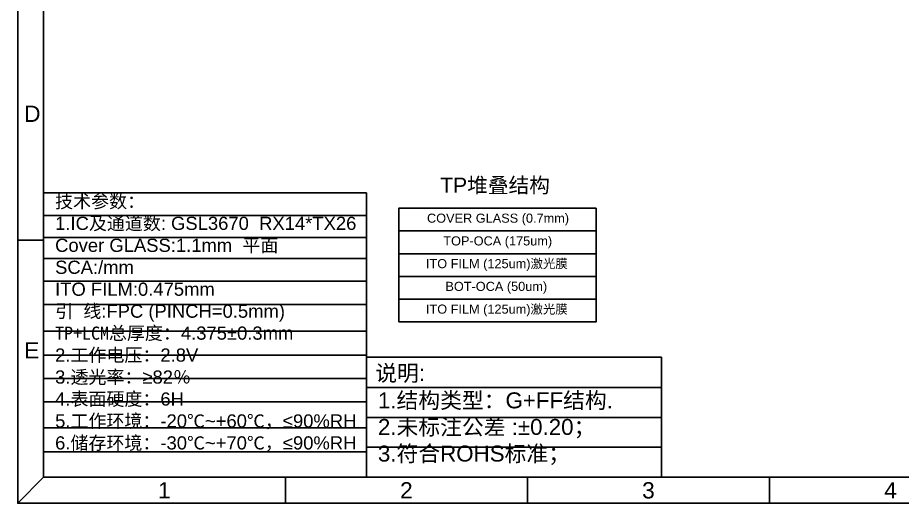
# Model space of a CAD drawing. Header units: millimetres. Extents: x 20905 to 43117, y -15595 to -5301.
# Drawn here: x 22085.1 to 22562.9, y -15421.9 to -15159.3 of the extents above; entities that cross this region are included whole.
import ezdxf

# ---------------------------------------------------------------- set-up
doc = ezdxf.new("R2010")
doc.units = ezdxf.units.MM
doc.header["$LTSCALE"] = 0.2
doc.layers.add('DIM', color=4, linetype='Continuous')
doc.layers.add('图形外框', color=7, linetype='Continuous')
doc.styles.add('宋体', font='arial.ttf')

msp = doc.modelspace()

# ---------------------------------------------------------------- linework, layer by layer
at = {"layer": '图形外框', "color": 0}
for p, q in [((22273.5668, -15342.9637), (22432.7926, -15342.9637)), ((22432.7926, -15342.9637), (22432.7926, -15407.844)), ((22273.5668, -15359.2765), (22432.7926, -15359.2765)), ((22273.5668, -15375.5892), (22432.7926, -15375.5892)), ((22273.5668, -15391.5312), (22432.7926, -15391.5312))]:
    msp.add_line(p, q, dxfattribs=at)
at = {"layer": '图形外框'}
for points in [[(22085.1307, -14753.119), (22085.1307, -15421.9241), (23059.3911, -15421.9241), (23059.3911, -14753.119)], [(22098.9975, -14767.1991), (22098.9975, -15407.844), (23045.5244, -15407.844), (23045.5244, -14767.1991)]]:
    msp.add_lwpolyline(points, close=True, dxfattribs=at)
at = {"layer": '图形外框', "color": 0}
for points in [[(22098.9975, -15254.0123), (22273.5668, -15254.0123)], [(22273.5668, -15254.0123), (22273.5668, -15407.844)], [(22098.9975, -15266.2466), (22273.5668, -15266.2466)], [(22098.9975, -15278.1102), (22273.5668, -15278.1102)], [(22098.9975, -15289.6031), (22273.5668, -15289.6031)], [(22098.9975, -15301.8374), (22273.5668, -15301.8374)], [(22098.9975, -15314.4425), (22273.5668, -15314.4425)], [(22098.9975, -15328.9012), (22273.5668, -15328.9012)], [(22098.9975, -15341.877), (22273.5668, -15341.877)], [(22098.9975, -15354.4821), (22273.5668, -15354.4821)], [(22098.9975, -15367.0872), (22273.5668, -15367.0872)], [(22098.9975, -15381.1752), (22273.5668, -15381.1752)], [(22098.9975, -15394.151), (22273.5668, -15394.151)]]:
    msp.add_lwpolyline(points, dxfattribs=at)
for points in [[(22290.9809, -15274.6545), (22397.5142, -15274.6545), (22397.5142, -15262.3622), (22290.9809, -15262.3622)], [(22290.9809, -15286.9468), (22397.5142, -15286.9468), (22397.5142, -15274.6545), (22290.9809, -15274.6545)], [(22290.9809, -15299.2391), (22397.5142, -15299.2391), (22397.5142, -15286.9468), (22290.9809, -15286.9468)], [(22290.9809, -15311.5314), (22397.5142, -15311.5314), (22397.5142, -15299.2391), (22290.9809, -15299.2391)], [(22290.9809, -15323.8237), (22397.5142, -15323.8237), (22397.5142, -15311.5314), (22290.9809, -15311.5314)]]:
    msp.add_lwpolyline(points, close=True, dxfattribs=at)
at = {"layer": '图形外框'}
for points in [[(22098.9975, -15279.715), (22085.1307, -15279.715)], [(22098.9975, -15407.844), (22085.1307, -15421.9241)], [(22229.7414, -15407.844), (22229.7414, -15421.9241)], [(22360.4852, -15407.844), (22360.4852, -15421.9241)], [(22491.2291, -15407.844), (22491.2291, -15421.9241)]]:
    msp.add_lwpolyline(points, dxfattribs=at)

# ---------------------------------------------------------------- texts
at = {"layer": 'DIM', "insert": (22313.2546, -15245.8212), "char_height": 8.194867, "width": 71.286298, "attachment_point": 1, "style": '宋体'}
msp.add_mtext('TP{\\fSimHei|b0|i0|c134|p49;堆叠结构}', dxfattribs=at)
at = {"layer": '图形外框', "style": '宋体'}
for s, height, p in [('D', 8.8001, (22088.5974, -15215.6927)), ('E', 8.8001, (22088.5974, -15343.6035)), ('说明:', 8.62939, (22278.2615, -15355.8211)), ('1', 8.8001, (22160.9027, -15419.2841)), ('2', 8.8001, (22291.6466, -15419.2841)), ('3', 8.8001, (22422.3904, -15419.2841)), ('4', 8.8001, (22553.1343, -15419.2841))]:
    msp.add_text(s, height=height, dxfattribs=at).set_placement(p)
at = {"layer": '图形外框', "color": 7, "insert": (22105.3378, -15255.1067), "char_height": 7.1213568, "width": 602.478396, "attachment_point": 1, "style": '宋体'}
msp.add_mtext('{\\fSimSun|b0|i0|c134|p54;技术参数\\fSimHei|b0|i0|c134|p49;：}\\P{\\C0;1.IC\\fSimHei|b0|i0|c134|p49;及通道数\\fArial|b0|i0|c0|p34;: GSL3670  RX14*TX26  \\PCover GLASS:1.1mm  \\fSimHei|b0|i0|c134|p49;平面\\fArial|b0|i0|c0|p34;\\PSCA:/mm\\PITO \\C256;FILM\\C0;:0.475mm\\P\\fSimHei|b0|i0|c134|p49;引\\fArial|b0|i0|c0|p34;  \\fSimHei|b0|i0|c134|p49;线\\fArial|b0|i0|c0|p34;:FPC (PINCH=0.5mm)\\P\\fSimHei|b0|i0|c134|p49;TP+LCM总厚度：\\fArial|b0|i0|c0|p34;4.375%%P0.3mm\\P2.\\fSimHei|b0|i0|c134|p49;工作电压：\\fArial|b0|i0|c0|p34;2.8V\\P3.\\fSimHei|b0|i0|c134|p49;透光率：\\fArial|b0|i0|c0|p34;≥82\\fSimHei|b0|i0|c134|p49;％\\fArial|b0|i0|c0|p34;\\P4.\\fSimHei|b0|i0|c134|p49;表面硬度：\\fArial|b0|i0|c0|p34;6H\\P5.\\fSimHei|b0|i0|c134|p49;工作环境：\\fArial|b0|i0|c0|p34;-20\\fSimHei|b0|i0|c0|p49;℃\\fArial|b0|i0|c0|p34;~+60\\fSimHei|b0|i0|c0|p49;℃\\fSimHei|b0|i0|c134|p49;，\\fArial|b0|i0|c0|p34;≤90%RH\\P6.\\fSimHei|b0|i0|c134|p49;储存环境：\\fArial|b0|i0|c0|p34;-30\\fSimHei|b0|i0|c0|p49;℃\\fArial|b0|i0|c0|p34;~+70\\fSimHei|b0|i0|c0|p49;℃\\fSimHei|b0|i0|c134|p49;，\\fArial|b0|i0|c0|p34;≤90%RH}', dxfattribs=at)
at = {"layer": '图形外框', "color": 6, "insert": (22306.2112, -15265.2868), "char_height": 4.91692, "width": 80.690854, "attachment_point": 1, "style": '宋体'}
msp.add_mtext('COVER GLASS (0.7mm)', dxfattribs=at)
at = {"layer": '图形外框', "color": 1, "char_height": 4.91692, "width": 68.371259, "attachment_point": 1, "style": '宋体'}
for s, insert in [('TOP-OCA (175um)', (22315.0102, -15277.5791)), ('BOT-OCA (50um)', (22316.1445, -15302.1637))]:
    msp.add_mtext(s, dxfattribs=dict(at, insert=insert))
at = {"layer": '图形外框', "attachment_point": 1, "style": '宋体'}
for s, insert, char_height, width in [(' ITO FILM (125um){\\fSimHei|b0|i0|c134|p49;激光膜}', (22303.7264, -15289.8714), 4.91692, 80.735944), (' ITO FILM (125um){\\fSimHei|b0|i0|c134|p49;激光膜}', (22303.7264, -15314.456), 4.91692, 80.735944), ('1.{\\fSimHei|b0|i0|c134|p49;结构类型：\\fArial|b0|i0|c0|p34;\\C0;G+FF\\fSimSun|b0|i0|c134|p34;\\C256;结构}.\\P2.{\\fSimHei|b0|i0|c134|p49;未标注公差} :%%P0.20{\\fSimHei|b0|i0|c134|p49;；}\\P3.{\\fSimHei|b0|i0|c134|p49;符合}ROHS{\\fSimHei|b0|i0|c134|p49;标准；}', (22279.6908, -15361.9327), 8.629391, 425.231125)]:
    msp.add_mtext(s, dxfattribs=dict(at, insert=insert, char_height=char_height, width=width))

doc.saveas('drawing.dxf')
